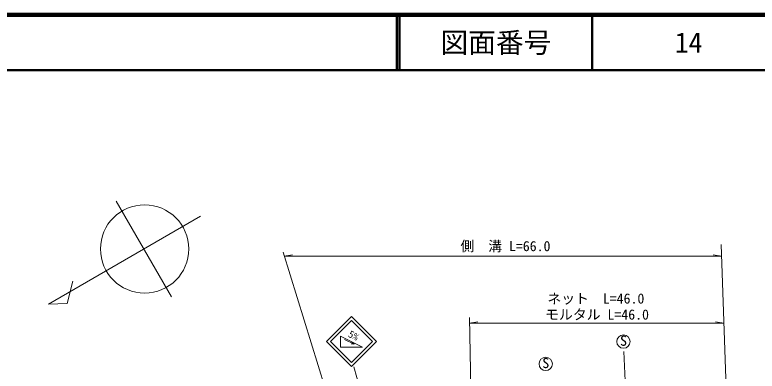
# Model space of a CAD drawing. Units: millimetres, scale not verified. Extents: x 40000 to 680000, y 20000 to 380000.
# Drawn here: x 439867 to 573731, y 315728 to 380000 of the extents above; entities that cross this region are included whole.
import ezdxf
from ezdxf.enums import TextEntityAlignment as Align

# ---------------------------------------------------------------- set-up
doc = ezdxf.new("R2010")
doc.units = ezdxf.units.MM
doc.header["$LTSCALE"] = 1000
for name, color, linetype, lineweight in [('M-STR-HTXT', 7, 'Continuous', 13), ('M-TTL', 2, 'Continuous', 140), ('M-TTL-LINE', 7, 'Continuous', 50), ('M-TTL-TXT', 7, 'Continuous', 13), ('M-WORK', 1, 'Continuous', 13)]:
    doc.layers.add(name, color=color, linetype=linetype, lineweight=lineweight)
doc.styles.add('ＭＳ ゴシック', font='')
doc.styles.get('ＭＳ ゴシック').set_extended_font_data('MS Gothic')

msp = doc.modelspace()

# ---------------------------------------------------------------- linework, layer by layer
at = {"layer": 'M-STR-HTXT'}
for p, q in [((488246, 337174), (502232, 291887)), ((489962, 336724), (488462, 336474)), ((488462, 336474), (567320, 336474)), ((565820, 336724), (567320, 336474)), ((521848, 325404), (522479, 296475)), ((523370, 324635), (521870, 324385)), ((521870, 324385), (567735, 324385)), ((566235, 324635), (567735, 324385))]:
    msp.add_line(p, q, dxfattribs=at)
at = {"layer": 'M-TTL'}
msp.add_line((680000, 380000), (40000, 380000), dxfattribs=at)
at = {"layer": 'M-TTL-LINE'}
for p, q in [((508747, 380000), (508747, 370000)), ((509247, 380000), (509247, 370000)), ((543997, 380000), (543997, 370000)), ((40000, 370000), (680000, 370000))]:
    msp.add_line(p, q, dxfattribs=at)
at = {"layer": 'M-WORK'}
for p, q in [((468133, 329141), (458162, 346398)), ((568743, 295077), (567246, 338601)), ((499307, 321419), (501051, 320567)), ((501051, 320567), (500540, 320661)), ((501051, 320567), (500663, 320911)), ((549672, 319281), (550601, 297972)), ((500989, 316495), (507868, 293087))]:
    msp.add_line(p, q, dxfattribs=at)
msp.add_lwpolyline([(473339, 343657), (445964, 327842), (449323, 327954), (450308, 331945)], dxfattribs=at)
for points in [[(505090, 321064), (500590, 325564), (496090, 321064), (500590, 316564)], [(504383, 321064), (500590, 324857), (496797, 321064), (500590, 317271)], [(498590, 322064), (502590, 320064), (498590, 320064)]]:
    msp.add_lwpolyline(points, close=True, dxfattribs=at)
for centre, radius in [((463268, 337770), 7965), ((549621, 321055), 1200), ((535599, 317029), 1200)]:
    msp.add_circle(centre, radius, dxfattribs=at)

# ---------------------------------------------------------------- texts
at = {"layer": 'M-STR-HTXT', "style": 'ＭＳ ゴシック'}
for s, p in [('側\u3000溝 L=66.0', (528342, 336824)), ('ネット\u3000L=46.0', (544648, 327364)), ('モルタル L=46.0', (544855, 324476))]:
    msp.add_text(s, height=1833, dxfattribs=at).set_placement(p, align=Align.BOTTOM_CENTER)
at = {"layer": 'M-TTL-TXT', "style": 'ＭＳ ゴシック'}
for s, p in [('図面番号', (526622, 375000)), ('14', (561372, 375000))]:
    msp.add_text(s, height=3666, dxfattribs=at).set_placement(p, align=Align.MIDDLE_CENTER)
at = {"layer": 'M-WORK', "style": 'ＭＳ ゴシック'}
msp.add_text('5%', height=1320, rotation=333.773, dxfattribs=at).set_placement((500487, 321220), align=Align.BOTTOM_CENTER)
for p in [(549630, 319753), (535608, 315727)]:
    msp.add_text('S', height=1833, dxfattribs=at).set_placement(p, align=Align.BOTTOM_CENTER)

doc.saveas('drawing.dxf')
